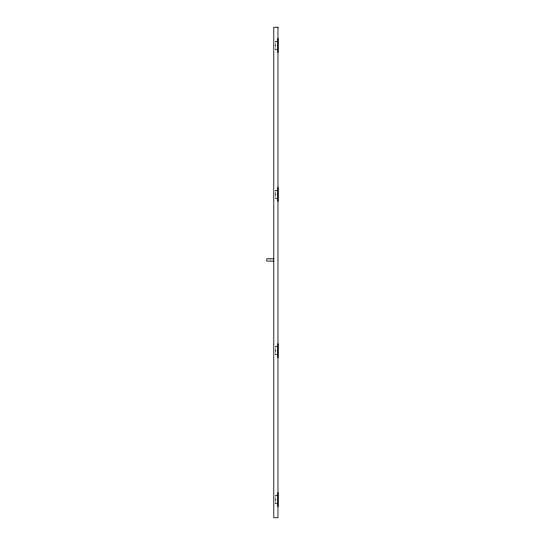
<?xml version="1.0" encoding="UTF-8"?>
<svg xmlns="http://www.w3.org/2000/svg" width="545" height="545" viewBox="0 0 545 545"><rect width="100%" height="100%" fill="white"/><g stroke="black" fill="none" stroke-linecap="round" stroke-linejoin="round"><path stroke-width="0.41" stroke-dasharray="2.73 2.04" d="M277.97 41.325L275.177 41.325L275.177 49.472L277.97 49.472M277.194 41.44L275.641 41.44L275.641 49.357L277.194 49.357M277.97 190.246L275.177 190.246L275.177 198.387L277.97 198.387M277.194 190.362L275.641 190.362L275.641 198.271L277.194 198.271M277.97 346.613L275.177 346.613L275.177 354.754L277.97 354.754M277.194 346.729L275.641 346.729L275.641 354.638L277.194 354.638M277.97 495.528L275.177 495.528L275.177 503.675L277.97 503.675M277.194 495.643L275.641 495.643L275.641 503.56L277.194 503.56M270.293 259.529L270.293 260.265"/><path stroke-width="0.82" d="M277.97 38.416L277.97 52.381M277.97 187.337L277.97 201.296M273.781 258.773L266.798 258.773L266.798 261.096L273.781 261.096M277.97 343.704L277.97 357.663M277.97 492.619L277.97 506.584M277.97 27.25L273.781 27.25L273.781 517.75L277.97 517.75L277.97 27.25"/></g></svg>
